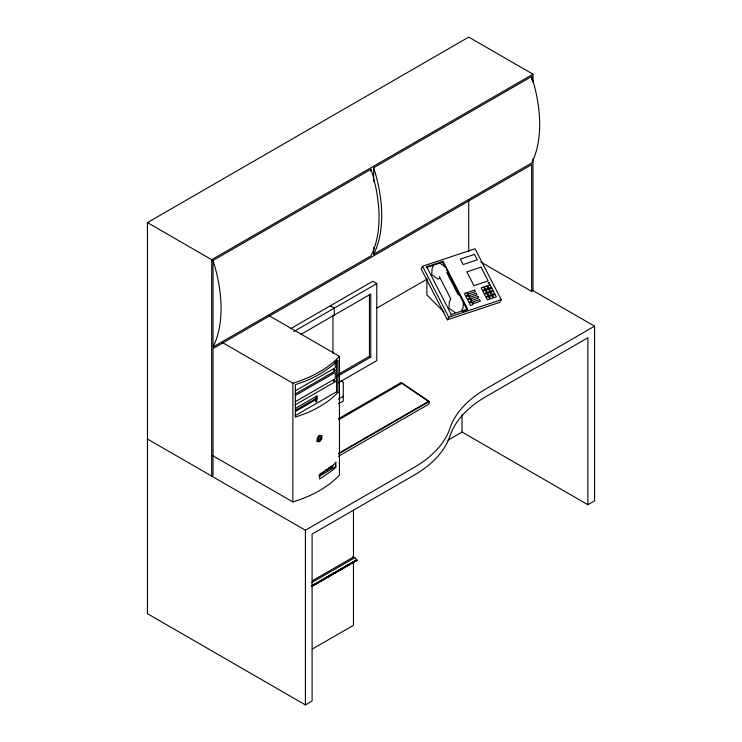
<?xml version="1.0" encoding="UTF-8"?>
<svg xmlns="http://www.w3.org/2000/svg" width="742" height="742" viewBox="0 0 742 742"><rect width="100%" height="100%" fill="white"/><g stroke="black" fill="none" stroke-linecap="round" stroke-linejoin="round"><path stroke-width="1.11" d="M463.5 301.169L463.054 307.782L461.635 310.369M338.482 418.748L401.301 382.482L429.303 401.478L429.108 403.982L338.371 456.367M356.559 560.562L356.642 559.691A4.081 2.356 60 0 0 354.741 557.771L352.849 556.676M356.828 560.47L311.547 586.644M422.56 266.248L421.141 268.845L447.37 319.811L499.839 302.319L501.258 299.722L475.019 248.755L422.56 266.248L448.789 317.214L447.37 319.811M443.048 261.286L426.659 266.749L426.186 267.612L442.575 262.149L443.048 261.286L467.645 309.062L467.172 309.924L446.239 269.263M433.606 265.478L432.187 268.075L431.742 274.688L437.863 279.113L440.052 278.38M450.774 315.396L451.247 314.525L467.645 309.062M315.795 401.543L316.333 400.624M333.854 370.434L334.392 369.516M316.138 401.728L316.667 400.81M334.188 370.629L334.725 369.711M333.854 381.258L334.392 380.34M334.188 381.453L334.725 380.535M318.03 436.806L319.19 435.359L321.509 435.573L321.509 438.661L319.19 441.546L316.871 441.342M337.935 392.537L332.509 397.693A111.736 64.508 0 0 1 304.285 413.99L295.362 417.115L295.362 384.653L304.285 381.527A111.736 64.508 0 0 0 332.509 365.231L337.935 360.074L337.935 392.537L336.599 391.767L295.01 415.77M335.978 462.396L332.509 465.698L319.7 474.398L319.7 479.035L332.509 470.335L335.978 467.033L335.551 462.155L335.551 466.792L318.977 476.364M532.645 290.419L594.565 326.174L594.565 500.85L587.877 504.718L587.877 337.768L487.466 395.736A132.011 76.213 0 0 0 449.986 435.925A132.011 76.213 0 0 1 412.496 476.114L312.094 534.082L312.094 701.032L305.398 704.9L147.435 613.699L147.435 222.6L468.731 37.1L532.988 74.2L532.988 82.297M147.435 222.6L211.693 259.7L532.988 74.2M371 169.269A129.368 74.692 60 0 1 371 255.832L213.028 347.043L213.028 260.47L371 169.269L371 171.578M531.652 76.519A129.368 74.692 60 0 1 531.652 163.082L373.68 254.293A129.368 74.692 60 0 0 373.68 167.72L531.652 76.519L531.652 79.978M290.753 328.641L372.781 281.283L376.797 283.602L376.797 360.584L338.259 382.835M293.786 331.526L376.797 283.602M300.788 334.438L370.777 294.036L370.777 357.106L338.25 375.888M376.546 308.282L426.65 279.363M295.362 390.839L335.254 367.8L335.254 361.623M295.01 394.132L336.599 370.119M295.362 395.477L335.254 372.438L335.254 378.624L295.362 401.654M338.881 373.977L369.433 356.327L370.777 357.106M295.01 404.947L336.599 380.943M295.752 410.131L316.194 398.324L317.196 398.908L317.196 395.811L295.78 408.183L295.78 411.272L317.196 398.908M338.445 399.168L343.286 396.367M480.714 261.982L531.652 291.393L532.988 290.614L532.988 158.686M338.445 403.806L343.286 401.005L343.286 382.149L341.348 381.036M338.806 419.703L401.839 383.317L428.514 401.403L338.463 453.399M338.575 453.863L429.303 401.478M318.986 474.963L320.776 473.925M322.111 473.155L324.792 471.606M594.565 326.174L487.466 388.001A132.011 76.213 0 0 0 449.986 428.199A132.011 76.213 0 0 1 412.496 468.387L305.398 530.224L147.435 439.014M447.992 440.173L462.034 432.067L587.877 504.718M312.336 580.782L353.47 557.038L353.47 510.264M311.594 582.674L354.741 557.771M311.538 585.828L356.679 559.765M311.603 585.976L356.754 559.913M311.659 586.124L356.781 559.987M311.686 586.273L356.837 560.21M311.686 586.477L356.846 560.349M312.336 649.046L353.47 625.293L353.47 561.675M462.804 311.39L466.078 310.295M448.789 317.214L501.258 299.722M330.283 305.815L334.299 308.134L334.299 315.09M269.569 315.962L339.446 356.318L339.446 475.038A111.736 64.508 0 0 1 292.867 501.935L212.991 455.82M221.979 342.285L292.867 383.215A111.736 64.508 0 0 0 339.446 356.318M440.164 263.299L446.285 267.723M455.078 312.558L448.956 308.134L449.402 301.521L450.821 298.933L439.283 276.516M444.087 312.159L426.873 294.945L426.873 278.129M442.575 262.149L445.191 267.231M446.786 272.602L458.324 295.01M426.659 266.749L451.247 314.525M531.652 291.393L531.652 164.631L213.028 348.582L213.028 475.344L211.693 476.114L211.693 259.7M468.731 199.746L468.731 251.603M462.034 414.797L462.034 432.067M373.68 167.72L373.68 181.577M373.68 247.364L373.68 254.293M369.433 294.407L369.433 356.327M336.599 360.38L336.599 391.767M332.963 315.461L332.963 353.303M328.808 467.748L328.808 469.287L326.128 470.836L326.128 469.287M316.194 396.265L316.194 398.324M305.398 530.224L305.398 704.9M292.867 383.215L292.867 501.935M213.028 260.47A129.368 74.692 60 0 1 213.028 347.043M489.293 282.674L489.219 283.908L488.069 283.082L489.293 282.674M316.138 400.504L315.6 401.422L316.333 401.849L316.862 400.93L316.138 400.504M334.188 369.405L333.659 370.323L334.392 370.74L334.92 369.822L334.188 369.405M334.188 380.229L333.659 381.147L334.392 381.564L334.92 380.646L334.188 380.229M319.524 435.554L317.205 438.439L317.205 441.527L319.524 441.74L321.842 438.856L321.842 435.758L319.524 435.554M319.19 437.057L318.03 438.494L318.03 440.043L319.19 440.145L320.349 438.698L320.349 437.159L319.19 437.057M319.524 437.242L318.364 438.689L318.364 440.238L319.524 440.34L320.683 438.893L320.683 437.353L319.524 437.242M332.824 465.429L330.144 466.968L330.144 468.517L332.824 466.968L332.824 465.429M474.49 254.404L460.3 259.134L463.091 264.56L477.282 259.83L474.49 254.404M481.048 267.148L466.857 271.878L473.952 285.661L488.143 280.93L481.048 267.148M466.829 292.7L464.362 293.526L465.596 295.91L468.054 295.093L466.829 292.7M474.611 290.103L467.645 292.431L468.462 294.017L475.437 291.699L474.611 290.103M483.636 287.098L481.168 287.924L482.402 290.308L484.86 289.491L483.636 287.098M486.91 286.004L484.452 286.829L485.685 289.213L488.143 288.397L486.91 286.004M490.193 284.919L487.735 285.735L488.959 288.128L491.417 287.302L490.193 284.919M468.462 295.891L466.004 296.707L467.237 299.1L469.695 298.275L468.462 295.891M476.253 293.294L469.287 295.613L470.103 297.208L477.069 294.88L476.253 293.294M485.268 290.289L482.81 291.105L484.044 293.498L486.502 292.673L485.268 290.289M488.551 289.195L486.093 290.011L487.318 292.404L489.776 291.578L488.551 289.195M491.825 288.1L489.368 288.916L490.601 291.309L493.059 290.493L491.825 288.1M470.103 299.072L467.645 299.898L468.879 302.282L471.337 301.465L470.103 299.072M477.894 296.475L470.929 298.803L471.745 300.389L478.711 298.071L477.894 296.475M486.91 293.47L484.452 294.296L485.685 296.679L488.143 295.863L486.91 293.47M490.193 292.376L487.735 293.201L488.959 295.585L491.417 294.769L490.193 292.376M493.467 291.281L491.009 292.107L492.243 294.491L494.701 293.674L493.467 291.281M471.745 302.263L469.287 303.079L470.511 305.472L472.979 304.647L471.745 302.263M479.536 299.666L472.561 301.985L473.387 303.58L480.352 301.252L479.536 299.666M488.551 296.661L486.093 297.477L487.318 299.87L489.776 299.045L488.551 296.661M491.825 295.566L489.368 296.383L490.601 298.776L493.059 297.95L491.825 295.566M495.109 294.472L492.651 295.288L493.875 297.681L496.342 296.856L495.109 294.472"/></g></svg>
